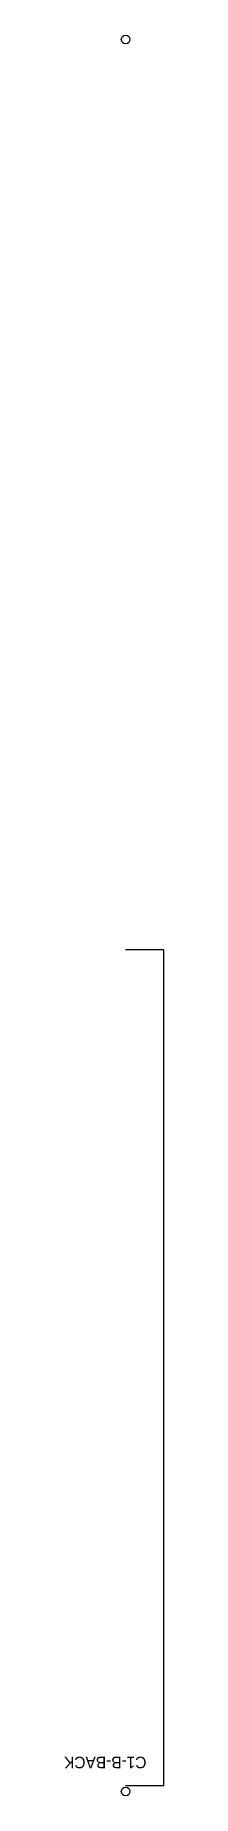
# Model space of a CAD drawing. Header units: millimetres. Extents: x -43 to 26, y 3 to 1217.
import ezdxf

# ---------------------------------------------------------------- set-up
doc = ezdxf.new("R2010")
doc.units = ezdxf.units.MM
for name, color, linetype in [('LABEL', 8, 'CONTINUOUS'), ('OUTLINE_OPEN', 7, 'CONTINUOUS'), ('TILE_REG', 6, 'CONTINUOUS')]:
    doc.layers.add(name, color=color, linetype=linetype)

msp = doc.modelspace()

# ---------------------------------------------------------------- linework, layer by layer
at = {"layer": 'OUTLINE_OPEN'}
msp.add_lwpolyline([(0, 10), (26.4, 10), (26.4, 586.4), (0, 586.4)], dxfattribs=at)
at = {"layer": 'TILE_REG'}
for centre in [(0, 1214), (0, 6)]:
    msp.add_circle(centre, 3, dxfattribs=at)

# ---------------------------------------------------------------- texts
at = {"layer": 'LABEL'}
msp.add_text('C1-B-BACK', height=8, rotation=180, dxfattribs=at).set_placement((14.4, 30))

doc.saveas('drawing.dxf')
